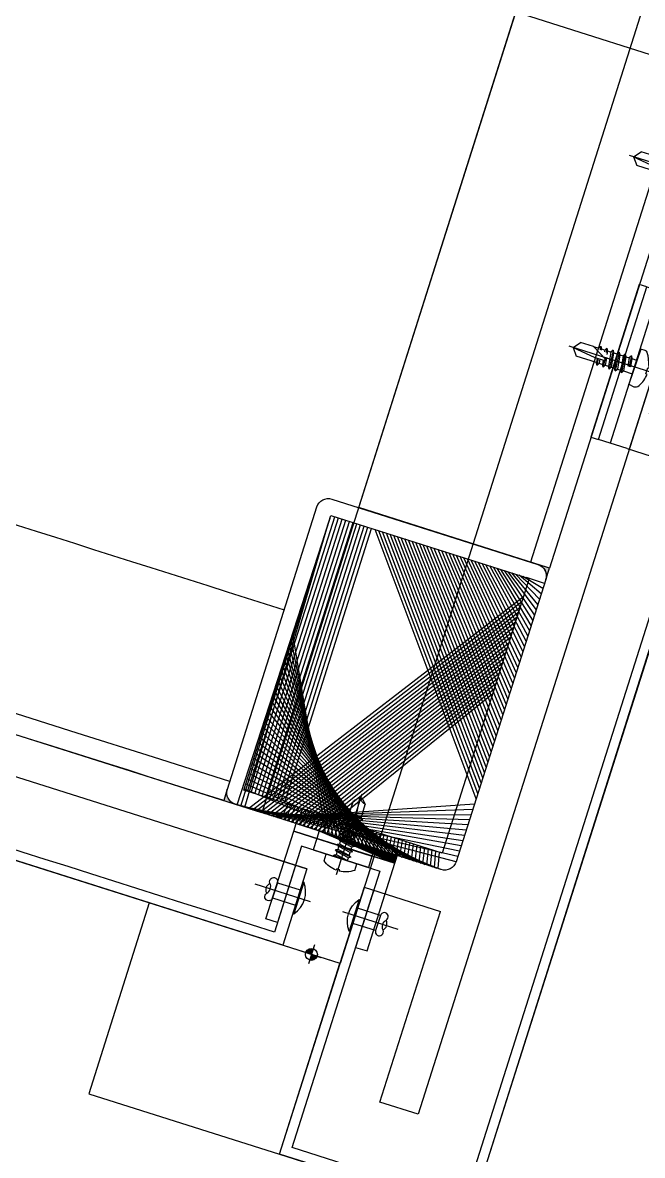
# Model space of a CAD drawing. Header units: inches. Extents: x 0 to 1813292486, y 0 to 3473589894.
# Drawn here: x 600435855.3 to 600436010.1, y 3473225544.1 to 3473225827.2 of the extents above; entities that cross this region are included whole.
import ezdxf

# ---------------------------------------------------------------- set-up
doc = ezdxf.new("R2010")
doc.units = ezdxf.units.IN
doc.header["$LTSCALE"] = 1000
doc.header["$MEASUREMENT"] = 0
for name, pattern in [('AX-MALL-WALL-P02-QT$0$CENTER', [2, 1.25, -0.25, 0.25, -0.25]), ('AX-MALL-WALL-P02-QT$0$DASHED', [0.75, 0.5, -0.25]), ('AX-MALL-WALL-P02-QT$0$HIDDEN', [0.375, 0.25, -0.125]), ('AX-MALL-WALL-P02-QT$0$HIDDENX2', [0.75, 0.5, -0.25])]:
    doc.linetypes.add(name, pattern=pattern)
for name, color, linetype in [('A-Anno-Note', 241, 'Continuous'), ('AX-MALL-P02-200$0$A-Anno-Note', 241, 'Continuous'), ('AX-MALL-WALL-P02$0$A-Anno-Note', 241, 'Continuous'), ('AX-MALL-WALL-P02-QT$0$8 填充 虚线 打断线 0.1', 8, 'Continuous'), ('AX-MALL-WALL-P02-QT$0$A-Anno-Note', 241, 'Continuous'), ('AX-MALL-WALL-P02-QT$0$A-Detl-Fine', 152, 'Continuous'), ('AX-MALL-WALL-P02-QT$0$A-Detl-Patt', 8, 'Continuous'), ('AX-MALL-WALL-P02-QT$0$A-Detl-Thin', 131, 'Continuous'), ('AX-MALL-WALL-P02-QT$0$AP', 3, 'Continuous'), ('AX-MALL-WALL-P02-QT$0$C18', 4, 'AX-MALL-WALL-P02-QT$0$CENTER'), ('AX-MALL-WALL-P02-QT$0$DASH', 8, 'AX-MALL-WALL-P02-QT$0$DASHED'), ('AX-MALL-WALL-P02-QT$0$DIM', 6, 'Continuous'), ('AX-MALL-WALL-P02-QT$0$GASKET', 2, 'Continuous'), ('AX-MALL-WALL-P02-QT$0$L18', 6, 'Continuous'), ('AX-MALL-WALL-P02-QT$0$PJ', 96, 'Continuous'), ('AX-MALL-WALL-P02-QT$0$SF', 1, 'Continuous'), ('AX-MALL-WALL-P02-QT$0$STSF', 2, 'Continuous'), ('AX-MALL-WALL-P02-QT$0$tc', 4, 'Continuous'), ('AX-MALL-WALL-P02-QT$0$TEXT', 2, 'Continuous'), ('AX-MALL-WALL-P02-QT$0$WZ', 2, 'Continuous'), ('AX-MALL-WALL-P02-QT$0$XX', 6, 'AX-MALL-WALL-P02-QT$0$HIDDEN'), ('AX-MALL-WALL-P02-QT$0$zx', 1, 'AX-MALL-WALL-P02-QT$0$CENTER'), ('AX-MALL-WALL-P02-QT$0$尺寸标注', 8, 'Continuous')]:
    doc.layers.add(name, color=color, linetype=linetype)

# ---------------------------------------------------------------- blocks, each defined once
blk = doc.blocks.new('AX-MALL-WALL-P02-QT$0$tj')
at = {"layer": 'AX-MALL-WALL-P02-QT$0$A-Detl-Patt'}
h = blk.add_hatch(dxfattribs=at)
h.set_pattern_fill('STEEL', color=256, scale=100.0000000000001, angle=50.43183869082386)
h.set_pattern_definition([(75.00000000004839, (-14278.19445574284, 156289.8254051208), (-153.3407249234246, 41.08752340989569), []), (75.00000000004839, (-14317.88195610046, 156358.5661673546), (-153.3407249234246, 41.08752340989569), [])])
edge = h.paths.add_edge_path()
edge.add_line((88101.273016572, 47666.64152574539), (87883.93542659283, 47459.84604215622))
edge.add_line((87883.93542659283, 47459.84604215622), (91571.54751467705, 43584.64122533798))
edge.add_arc((262949.389629302, 558937.705083496), 543101.4133620498, 251.6057364187558, 260.0288666978238)
edge.add_arc((172180.8466627672, -2862.146247219684), 27099.9982179492, 64.7128659603706, 96.9316049602786, ccw=False)
edge.add_arc((262948.9730309481, 558936.3205539446), 543099.9677998082, 261.6155114784545, 271.7251478115656)
edge.add_line((279298.9759148359, 16082.51663446426), (279298.9759315252, 16382.65274763107))
edge.add_arc((262948.9742454757, 558936.3204835369), 542799.9676941936, 261.62020364125146, 271.7261014454634, ccw=False)
edge.add_arc((172180.8456921196, -2862.14609140989), 27400.00151046549, 64.80631838577902, 96.83815911678944)
edge.add_arc((262949.394896181, 558937.7037490648), 542801.4137571028, 251.6136389015772, 260.02417327084333, ccw=False)
edge.add_line((91737.26096642017, 43845.69257831573), (88101.273016572, 47666.64152574539))
blk.add_lwpolyline([(88103.03003954887, 47737.33037519455), (87813.24658572674, 47461.60306501389), (91543.92713344097, 43541.13421487808, 0.03677856867194786), (168908.9495433569, 23989.2463850975, -0.1416543586965341), (183742.0972260237, 21592.70785188675, 0.04416604653312874), (279348.9759123325, 16034.00206041336), (279348.9759345055, 16434.18465709686, -0.04414427716130016), (183859.0483468771, 21979.79425859451, 0.1405450684183163), (168919.8474783897, 24393.46752309799, -0.03670519880877311), (91764.87840116024, 43889.20268630981), (88103.03007543087, 47737.33033752441)], format="xyb", dxfattribs=at)
blk.add_lwpolyline([(88101.273016572, 47666.64152574539), (87883.93542659283, 47459.84604215622), (91571.54751467705, 43584.64122533798, 0.0367693963449814), (168910.2986617088, 24039.77597379684, -0.1415142461245126), (183756.7420067787, 21641.08926153183, 0.04414024362697595), (279298.9759148359, 16082.51663446426), (279298.9759315252, 16382.65274763107, -0.04412389944666065), (183844.4648458958, 21931.40288829803, 0.1406825130026793), (168918.4574091434, 24342.94360637665, -0.03671436212623864), (91737.26096642017, 43845.69257831573)], format="xyb", close=True, dxfattribs=at)
blk = doc.blocks.new('AX-MALL-WALL-P02-QT$0$jjzx2')
at = {"layer": 'AX-MALL-WALL-P02-QT$0$A-Detl-Fine'}
for points in [[(114151.3195661306, -112141.065861702), (114075.8214976788, -112379.3934378624), (113694.4643644094, -112258.430662632), (113770.1389122009, -112020.1590628624)], [(114122.7202552557, -112132.0060925484), (114056.2853109837, -112341.7237653732), (113732.1412671804, -112238.9084253311), (113798.7315062284, -112029.2400097847)]]:
    blk.add_lwpolyline(points, dxfattribs=at)
blk.add_lwpolyline([(114013.0443105698, -112411.9360966682), (114060.7042346001, -112427.0533604622), (114075.8214979172, -112379.3934364319), (114028.1615741253, -112364.2761731148)], close=True, dxfattribs=at)
blk = doc.blocks.new('AX-MALL-WALL-P02-QT$0$A$C6CC60B3C')
at = {"color": 3, "ltscale": 10}
blk.add_lwpolyline([(482.763279998675, 129.6881637573242), (560.6843095663935, -160.0157053805888), (512.4003345370293, -173.0025427918881), (499.4243935756385, -124.6996698845178), (113.0404316671193, -228.4967170655727), (126.0123709011823, -276.7846929915249), (77.7243943978101, -289.7566354162991), (0, 0)], dxfattribs=at)
blk = doc.blocks.new('AX-MALL-WALL-P02-QT$0$A$C0A3C523D')
at = {"ltscale": 10}
h = blk.add_hatch(color=1, dxfattribs=at)
h.dxf.hatch_style = 1
edge = h.paths.add_edge_path()
edge.add_line((0.0004308894276618958, -2.999999966472387), (0, 0))
edge.add_line((0, 0), (2.999999966472387, 0.0004308857023715973))
edge.add_arc((3.000430852174224, -2.999569077044725), 2.999999993690845, 90.00822931076819, 180.0082293819262)
at = {"color": 1, "ltscale": 10}
blk.add_lwpolyline([(0.0004308894276618958, -2.999999966472387), (0, 0), (2.999999966472387, 0.0004308857023715973, 0.4142135627368514), (0.0004308894276618958, -2.999999966472387, -1.000143640125766)], format="xyb", dxfattribs=at)
blk = doc.blocks.new('AX-MALL-WALL-P02-QT$0$A$C65FC2876')
at = {"color": 6, "ltscale": 10, "xscale": -1, "rotation": 180.0164587668468}
blk.add_blockref('AX-MALL-WALL-P02-QT$0$A$C0A3C523D', (0, 0), dxfattribs=at)
blk = doc.blocks.new('AX-MALL-WALL-P02-QT$0$$DDT_AUDIT_GENERATED_(26ECE9)')
at = {"color": 3, "linetype": 'Continuous'}
for p, q in [((-1.723475382979757, 3.999999999999388), (5.68e-14, 3.999999999999388)), ((5.68e-14, 3.999999999999388), (2.84e-14, 1.749999999999388)), ((-3.087680633323401, 0.3999999999994088), (-2.69999999999996, 0.3999999999994088)), ((-2.69999999999996, 0.3999999999994088), (-2.69999999999996, -0.4000000000006169)), ((2.84e-14, 1.749999999999388), (-2.84e-14, -2.310000000000612)), ((0.2000000000000171, 1.549999999999386), (0.7801426880318729, 1.549999999999386)), ((1.103458838778039, 2.109999999999303), (0.7801426880318729, 1.549999999999372)), ((1.103458838778039, 2.109999999999303), (1.426774989524175, 1.549999999999372)), ((1.426774989524175, 1.549999999999386), (2.180142688031907, 1.549999999999386)), ((2.503458838778044, 2.109999999999303), (2.180142688031879, 1.549999999999372)), ((2.503458838778044, 2.109999999999303), (2.826774989524182, 1.549999999999372)), ((2.826774989524154, 1.549999999999386), (3.580142688031913, 1.549999999999386)), ((3.90345883877805, 2.109999999999303), (3.580142688031883, 1.549999999999372)), ((3.90345883877805, 2.109999999999303), (4.226774989524187, 1.549999999999372)), ((4.226774989524187, 1.549999999999386), (4.980142688031918, 1.549999999999386)), ((5.303458838778055, 2.109999999999303), (4.980142688031888, 1.549999999999372)), ((5.303458838778055, 2.109999999999303), (5.626774989524193, 1.549999999999372)), ((5.626774989524193, 1.549999999999386), (6.380142688031924, 1.549999999999386)), ((6.703458838778062, 2.109999999999303), (6.380142688031894, 1.549999999999372)), ((6.703458838778062, 2.109999999999303), (7.026774989524199, 1.549999999999372)), ((7.026774989524199, 1.549999999999386), (7.780142688031929, 1.549999999999386)), ((8.103458838778067, 2.109999999999303), (7.780142688031901, 1.549999999999372)), ((8.103458838778067, 2.109999999999303), (8.426774989524203, 1.549999999999372)), ((8.426774989524203, 1.549999999999386), (9.180142688031964, 1.549999999999372)), ((9.503458838778073, 2.109999999999303), (9.180142688031909, 1.549999999999372)), ((9.503458838778073, 2.109999999999303), (9.82677498952421, 1.549999999999372)), ((9.826774989524182, 1.5499999999994), (10.58014268803188, 1.5499999999994)), ((10.90345883877808, 2.109999999999303), (10.58014268803191, 1.549999999999372)), ((10.90345883877808, 2.109999999999303), (11.22677498952422, 1.549999999999372)), ((11.22677498952419, 1.5499999999994), (14.74999999999986, 1.5499999999994)), ((11.47243629496685, 0.2659454631285314), (15.99999999999989, -0.3000000000006366)), ((15.99999999999989, 0.2999999999993861), (14.74999999999986, 1.5499999999994)), ((15.99999999999989, -6.111e-13), (15.99999999999989, 0.2999999999993861)), ((-3.087680633323401, -0.4000000000006169), (-2.69999999999996, -0.4000000000006169)), ((-2.84e-14, -2.310000000000612), (-2.84e-14, -4.000000000000612)), ((0.1999999999999602, -2.11000000000061), (0.2965411612219668, -2.11000000000061)), ((0.6198573119682181, -1.550000000000608), (0.2965411612219953, -2.110000000000595)), ((0.6198573119682181, -1.550000000000608), (1.373225010475777, -1.550000000000608)), ((1.373225010475777, -1.550000000000608), (1.696541161222, -2.110000000000595)), ((2.019857311968224, -1.550000000000608), (1.696541161222, -2.110000000000595)), ((2.019857311968252, -1.550000000000608), (2.773225010475811, -1.550000000000621)), ((2.773225010475783, -1.550000000000608), (3.096541161222007, -2.110000000000595)), ((3.419857311968228, -1.550000000000608), (3.096541161222007, -2.110000000000595)), ((3.419857311968257, -1.550000000000621), (4.173225010475817, -1.550000000000608)), ((4.17322501047579, -1.550000000000608), (4.496541161222011, -2.110000000000595)), ((4.819857311968235, -1.550000000000608), (4.496541161222011, -2.110000000000595)), ((4.819857311968235, -1.550000000000608), (5.573225010475738, -1.550000000000608)), ((5.573225010475795, -1.550000000000608), (5.896541161222018, -2.110000000000595)), ((6.219857311968241, -1.550000000000608), (5.896541161222018, -2.110000000000595)), ((6.219857311968268, -1.550000000000621), (6.9732250104758, -1.550000000000637)), ((6.9732250104758, -1.550000000000608), (7.296541161222023, -2.110000000000595)), ((7.619857311968246, -1.550000000000608), (7.296541161222023, -2.110000000000595)), ((7.619857311968218, -1.550000000000621), (8.373225010475807, -1.550000000000637)), ((8.373225010475807, -1.550000000000608), (8.69654116122203, -2.110000000000595)), ((9.019857311968252, -1.550000000000608), (8.69654116122203, -2.110000000000595)), ((9.019857311968224, -1.550000000000637), (9.773225010475812, -1.550000000000637)), ((9.773225010475812, -1.550000000000608), (10.09654116122204, -2.110000000000595)), ((10.41985731196826, -1.550000000000608), (10.09654116122204, -2.110000000000595)), ((10.4198573119682, -1.550000000000637), (11.17322501047582, -1.550000000000621)), ((11.17322501047582, -1.550000000000608), (11.49654116122204, -2.110000000000595)), ((11.81985731196826, -1.550000000000608), (11.49654116122204, -2.110000000000595)), ((11.81985731196818, -1.550000000000594), (14.74999999999983, -1.550000000000707)), ((15.99999999999989, -0.3000000000006082), (14.74999999999983, -1.550000000000707)), ((15.99999999999989, -6.111e-13), (15.99999999999989, -0.3000000000006082)), ((-1.723475382979757, -4.000000000000612), (-2.84e-14, -4.000000000000612))]:
    blk.add_line(p, q, dxfattribs=at)
at = {"color": 6, "linetype": 'Continuous'}
for p, q in [((-2.84e-14, 1.689951005759894), (0.6198573119682181, -1.550000000000608)), ((0.7801426880318729, 1.549999999999372), (1.373225010475777, -1.550000000000608)), ((1.103458838778095, 2.109999999999387), (1.696541161222, -2.110000000000625)), ((1.426774989524175, 1.549999999999372), (2.019857311968224, -1.550000000000608)), ((2.180142688031879, 1.549999999999372), (2.773225010475783, -1.550000000000608)), ((2.5034588387781, 2.109999999999387), (3.096541161222007, -2.110000000000625)), ((2.826774989524182, 1.549999999999372), (3.419857311968228, -1.550000000000608)), ((3.580142688031883, 1.549999999999372), (4.17322501047579, -1.550000000000608)), ((3.903458838778107, 2.109999999999387), (4.496541161222011, -2.110000000000625)), ((4.226774989524187, 1.549999999999372), (4.819857311968235, -1.550000000000608)), ((4.980142688031888, 1.549999999999372), (5.573225010475795, -1.550000000000608)), ((5.303458838778113, 2.109999999999387), (5.896541161222018, -2.110000000000625)), ((5.626774989524193, 1.549999999999372), (6.219857311968241, -1.550000000000608)), ((6.380142688031894, 1.549999999999372), (6.9732250104758, -1.550000000000608)), ((6.703458838778117, 2.109999999999387), (7.296541161222023, -2.110000000000625)), ((7.026774989524199, 1.549999999999372), (7.619857311968246, -1.550000000000608)), ((7.780142688031901, 1.549999999999372), (8.373225010475807, -1.550000000000608)), ((8.103458838778124, 2.109999999999387), (8.69654116122203, -2.110000000000625)), ((8.426774989524203, 1.549999999999372), (9.019857311968252, -1.550000000000608)), ((9.180142688031909, 1.549999999999372), (9.773225010475812, -1.550000000000608)), ((9.503458838778128, 2.109999999999387), (10.09654116122204, -2.110000000000625)), ((9.82677498952421, 1.549999999999372), (10.41985731196826, -1.550000000000608)), ((10.58014268803191, 1.549999999999372), (10.87668384925388, -7.958e-13)), ((10.90345883877814, 2.109999999999387), (11.15434287713862, 0.3248673096193073)), ((11.22677498952422, 1.549999999999372), (11.47243629496688, 0.2659454631285172)), ((5.68e-14, -3.695e-13), (0.2965411612219953, -2.110000000000625)), ((10.91761102842915, -0.2139235155770223), (11.17322501047582, -1.550000000000608)), ((11.25844958105517, -0.4158903793261147), (11.49654116122204, -2.110000000000625)), ((11.56945835435545, -0.2411820851436346), (11.81985731196826, -1.550000000000608))]:
    blk.add_line(p, q, dxfattribs=at)
at = {"color": 1, "linetype": 'AX-MALL-WALL-P02-QT$0$CENTER', "ltscale": 2.357947691000001}
blk.add_line((-4.054319021158164, -6.111e-13), (17.04217069582407, -6.111e-13), dxfattribs=at)
at = {"color": 3, "linetype": 'Continuous'}
for centre, radius, start, end in [((3.400000000000034, -6.111e-13), 6.5, 142.0201275551484, 176.471876658712), ((0.2000000000000171, 1.749999999999388), 0.2, 180, 270), ((11.25141174500828, -0.0391850166726613), 0.3767710994597315, 54.08190201420023, 327.5796422510294), ((18.22708333333321, 2.552083333332732), 3.618601872807925, 196.0767976164449, 232.0150770967585), ((3.400000000000034, -6.111e-13), 6.5, 183.528123341288, 217.9798724448516), ((0.1999999999999602, -2.310000000000612), 0.2, 90, 179.9999999999992)]:
    blk.add_arc(centre, radius, start, end, dxfattribs=at)
blk = doc.blocks.new('AX-MALL-WALL-P02-QT$0$16')
at = {"layer": 'AX-MALL-WALL-P02-QT$0$8 填充 虚线 打断线 0.1'}
h = blk.add_hatch(dxfattribs=at)
h.set_pattern_fill('HONEY', color=256, scale=0.5, angle=90, style=0)
h.set_pattern_definition([(90, (4094.004376560026, -3456.720666487616), (-1.374815, 2.38125), [1.5875, -3.175]), (210, (4094.004376560026, -3456.720666487616), (-1.374815492761696, -2.381249715503903), [1.587499999999999, -3.174999999999998]), (150, (4094.004376560026, -3456.720666487616), (-2.749630492761694, 2.84496097515292e-07), [-3.175, 1.5875])])
edge = h.paths.add_edge_path()
edge.add_ellipse((78.22942143100803, 797.2210630481404), major_axis=(2.503303017743552e-15, 10.22084774397081), ratio=0.7827142453974021, start_angle=0, end_angle=360, ccw=False)
h = blk.add_hatch(dxfattribs=at)
h.set_pattern_fill('DOTS', color=256, scale=0.5, angle=90, style=0)
h.set_pattern_definition([(90, (78.22945501668286, 783.1231990609285), (-0.79375, 0.396875), [0, -0.79375])])
edge = h.paths.add_edge_path()
edge.add_line((70.30533076617425, 795.8163707183248), (70.22941973600095, 795.8163707187905))
edge.add_line((70.22941973600095, 795.8163707187905), (70.22943590981444, 781.8232061501167))
edge.add_arc((78.22942193485355, 761.549287954489), 21.79521817725988, 68.46606092789608, 111.5339424551949, ccw=False)
edge.add_line((86.22940676267748, 781.8232066218316), (86.22939058839833, 795.8163707187905))
edge.add_line((86.22939058839833, 795.8163707187905), (86.15351171586221, 795.8163707183248))
edge.add_ellipse((78.22942124101823, 797.2210630477912), major_axis=(1.251651508871776e-15, 10.22084774397081), ratio=0.7827142453974021, start_angle=97.89939189545902, end_angle=262.100608104541, ccw=False)
blk = doc.blocks.new('AX-MALL-WALL-P02-QT$0$A$C72D834EB')
at = {"xscale": 0.9375017079322974, "yscale": 0.9375017079322974, "zscale": 0.9375017079322974}
blk.add_blockref('AX-MALL-WALL-P02-QT$0$16', (-80.84021611325443, -732.9605915099382, 0.03758078759354616), dxfattribs=at)
blk = doc.blocks.new('*U280')
at = {"color": 8, "linetype": 'AX-MALL-WALL-P02-QT$0$HIDDEN'}
for p, q in [((5.999999057035893, 2), (0, 2.000000000000056)), ((5.999999057035893, -2.000000000000056), (0, -2))]:
    blk.add_line(p, q, dxfattribs=at)
at = {"color": 0, "linetype": 'ByBlock'}
for points in [[(-0.25, -4.144999999999982, -0.3498190591073608), (-0.25, 4.144999999999982), (0, 4.144999999999982), (0, -4.144999999999982)], [(5.999999057035836, -2.000000000000056, 1.452432280569389), (7.745355049535761, -1.333333333333371, -0.381966011250121), (7.745355049535761, 1.333333333333371, 1.452432280569432), (5.999999057035836, 2)]]:
    blk.add_lwpolyline(points, format="xyb", close=True, dxfattribs=at)
blk.add_lwpolyline([(-0.25, 4.144999999999982), (-0.25, -4.144999999999982)], dxfattribs=at)
blk.add_arc((6.254643064535911, 2.36231202416569e-19), 2, 318.1896851042216, 41.81031489577843, dxfattribs=at)
at = {"layer": 'AX-MALL-WALL-P02-QT$0$TEXT', "color": 8, "linetype": 'AX-MALL-WALL-P02-QT$0$CENTER'}
blk.add_line((11.25464306453591, 2.36231202416569e-19), (-3.20000094296415, 2.36231202416569e-19), dxfattribs=at)
blk = doc.blocks.new('AX-MALL-WALL-P02-QT$0$尺寸分格点')
at = {"ltscale": 10}
h = blk.add_hatch(color=1, dxfattribs=at)
h.dxf.hatch_style = 1
edge = h.paths.add_edge_path()
edge.add_line((0, -1.5), (-5.470445860503725e-37, 1.862645149230957e-09))
edge.add_line((0, 1.862645149230957e-09), (-1.5, 0))
edge.add_arc((0, 0), 1.5, 180, 270)
edge = h.paths.add_edge_path()
edge.add_line((0, 1.5), (5.470445846917725e-37, 1.862645149230957e-09))
edge.add_line((0, 1.862645149230957e-09), (1.5, 0))
edge.add_arc((0, 0), 1.5, 0, 90)
for p, q in [((-2.5, 0), (2.5, 0)), ((0, -2.5), (0, 2.5))]:
    blk.add_line(p, q)
blk.add_circle((0, 0), 1.5)
blk = doc.blocks.new('AX-MALL-WALL-P02-QT$0$定位点')
blk.add_blockref('AX-MALL-WALL-P02-QT$0$尺寸分格点', (0, 0))
blk = doc.blocks.new('AX-MALL-WALL-P02-QT$0$A$C655A43A8')
at = {"ltscale": 10}
h = blk.add_hatch(dxfattribs=at)
h.set_pattern_fill('ANSI37')
h.set_pattern_definition([(45, (-29352759.23010954, -17638243.37199985), (-1.122532015133644, 1.122532015133644), []), (135, (-29352759.23010954, -17638243.37199985), (-1.122532015133644, -1.122532015133644), [])])
h.paths.add_polyline_path([(-12.57177452556789, -28.20245902985334), (-12.54129898734391, -30.20222682692111), (7.956851871684194, -29.88984446413815), (7.926376333460212, -27.89007666707039)])
h = blk.add_hatch(dxfattribs=at)
h.set_pattern_fill('ANSI37')
h.set_pattern_definition([(45, (-29352759.73010954, -17638243.37199985), (-1.122532015133644, 1.122532015133644), []), (135, (-29352759.73010954, -17638243.37199985), (-1.122532015133644, -1.122532015133644), [])])
h.paths.add_polyline_path([(13.92508961074054, -27.79103927500546), (13.95556514896452, -29.79080707207322), (-6.542585710063577, -30.10318943485618), (-6.573061248287559, -28.10342163778841)])
at = {"layer": 'AX-MALL-WALL-P02-QT$0$A-Detl-Thin', "color": 3}
blk.add_line((7.803884064778686, -19.883394703269), (7.499128675088286, 0.1142832618206739), dxfattribs=at)
for points in [[(-7.194373290985823, -20.11196122691035), (-7.499128675088286, -0.1142832618206739)], [(10.80353575944901, -19.83768139593303), (10.53687103278935, -2.339466396719217)]]:
    blk.add_lwpolyline(points, dxfattribs=at)
at = {"layer": 'AX-MALL-WALL-P02-QT$0$A-Detl-Thin'}
for points in [[(-12.57177452556789, -28.20245902985334), (-12.54129898734391, -30.20222682692111), (7.956851871684194, -29.88984446413815), (7.926376333460212, -27.89007666707039)], [(13.92508961074054, -27.79103927500546), (13.95556514896452, -29.79080707207322), (-6.542585710063577, -30.10318943485618), (-6.573061248287559, -28.10342163778841)]]:
    blk.add_lwpolyline(points, close=True, dxfattribs=at)
at = {"layer": 'AX-MALL-WALL-P02-QT$0$SF'}
for points in [[(-12.57177452556789, -28.20245902985334), (7.926376333460212, -27.89007666707039), (7.880663024261594, -24.89042497240007), (-9.617836140096188, -25.15709402784705), (-9.922591520473361, -5.159416502341628), (-12.92224321514368, -5.205129809677601)], [(13.92508961074054, -27.79103927500546), (-6.573061248287559, -28.10342163778841), (-6.618774557486176, -25.1037699431181), (10.8797246068716, -24.83710088767111), (10.57496922649443, -4.839423362165689), (13.57462092116475, -4.793710054829717)]]:
    blk.add_lwpolyline(points, close=True, dxfattribs=at)
at = {"color": 6, "ltscale": 10, "extrusion": (0, 0, -1), "xscale": -1, "zscale": -1, "rotation": 179.1269063369871}
blk.add_blockref('AX-MALL-WALL-P02-QT$0$A$C72D834EB', (7.499128671362996, -0.1142837014049292), dxfattribs=at)
at = {"layer": 'AX-MALL-WALL-P02-QT$0$DIM', "xscale": -1, "rotation": 90.87309366301291}
blk.add_blockref('AX-MALL-WALL-P02-QT$0$$DDT_AUDIT_GENERATED_(26ECE9)', (0.4208650086075068, -24.99648908339441), dxfattribs=at)
at = {"layer": 'AX-MALL-WALL-P02-QT$0$GASKET', "extrusion": (0, 0, -1), "xscale": -1, "zscale": -1, "rotation": 269.1269063369871}
blk.add_blockref('AX-MALL-WALL-P02-QT$0$定位点', (0, 0), dxfattribs=at)
at = {"layer": 'AX-MALL-WALL-P02-QT$0$SF', "extrusion": (0, 0, -1), "xscale": -1, "zscale": -1, "rotation": 179.1269063369871}
blk.add_blockref('*U280', (7.308657497167587, -12.61283244565129), dxfattribs=at)
at = {"layer": 'AX-MALL-WALL-P02-QT$0$SF', "extrusion": (0, 0, -1), "zscale": -1, "rotation": 179.1269063369871}
blk.add_blockref('*U280', (-7.689601743593812, -12.38426589407027), dxfattribs=at)
blk = doc.blocks.new('*U198')
at = {"layer": 'AX-MALL-WALL-P02-QT$0$C18', "color": 1, "ltscale": 2}
blk.add_line((0, 5.142561988594025), (0, -17.03404386090006), dxfattribs=at)
at = {"layer": 'AX-MALL-WALL-P02-QT$0$L18', "color": 4}
for p, q in [((-1.790000000000873, -1.147816335795142), (-1.790000000000873, 0)), ((1.790000000000873, -2.247816335793686), (1.790000000000873, 0)), ((-2.399999999999636, -1.5), (-1.790000000000873, -1.147816335795142)), ((-2.399999999999636, -1.5), (0.2342809638412291, -1.225595732932561)), ((-2.399999999999636, -1.5), (-1.790000000000873, -1.852183664204858)), ((-2.399999999999636, -3.100000000000364), (2.399999999999636, -2.600000000000364)), ((-2.399999999999636, -3.100000000000364), (-1.790000000000873, -2.747816335793686)), ((-1.790000000000873, -1.147816335795142), (0.2342809638412291, -0.8650955307894037)), ((-1.790000000000873, -1.852183664204858), (0.2342809638412291, -1.56946285919912)), ((-1.790000000000873, -2.747816335793686), (-1.790000000000873, -1.852183664204858)), ((-1.790000000000873, -2.747816335793686), (1.790000000000873, -2.247816335793686)), ((0.2342809638412291, -0.8650955307894037), (0.2342809638412291, -1.56946285919912)), ((2.399999999999636, -2.600000000000364), (1.790000000000873, -2.247816335793686)), ((2.399999999999636, -2.600000000000364), (1.790000000000873, -2.952183664205222)), ((-2.399999999999636, -3.100000000000364), (-1.790000000000873, -3.452183664205222)), ((-2.399999999999636, -4.700000000000728), (2.399999999999636, -4.200000000000728)), ((-2.399999999999636, -4.700000000000728), (-1.790000000000873, -4.34781633579405)), ((-2.399999999999636, -4.700000000000728), (-1.790000000000873, -5.052183664205586)), ((-1.790000000000873, -3.452183664205222), (1.790000000000873, -2.952183664205222)), ((-1.790000000000873, -4.34781633579405), (-1.790000000000873, -3.452183664205222)), ((-1.790000000000873, -4.34781633579405), (1.790000000000873, -3.84781633579405)), ((-1.790000000000873, -5.052183664205586), (1.790000000000873, -4.552183664205586)), ((-1.790000000000873, -5.947816335794414), (-1.790000000000873, -5.052183664205586)), ((-1.790000000000873, -5.947816335794414), (1.790000000000873, -5.447816335794414)), ((1.790000000000873, -3.84781633579405), (1.790000000000873, -2.952183664205222)), ((2.399999999999636, -4.200000000000728), (1.790000000000873, -3.84781633579405)), ((2.399999999999636, -4.200000000000728), (1.790000000000873, -4.552183664205586)), ((1.790000000000873, -5.447816335794414), (1.790000000000873, -4.552183664205586)), ((2.399999999999636, -5.799999999999272), (1.790000000000873, -5.447816335794414)), ((-2.399999999999636, -6.299999999999272), (2.399999999999636, -5.799999999999272)), ((-2.399999999999636, -6.299999999999272), (-1.790000000000873, -5.947816335794414)), ((-2.399999999999636, -6.299999999999272), (-1.790000000000873, -6.65218366420595)), ((-2.399999999999636, -7.899999999999636), (-1.790000000000873, -7.547816335794778)), ((-2.399999999999636, -7.899999999999636), (-1.273355612604064, -7.78264120964559)), ((-2.399999999999636, -7.899999999999636), (-1.790000000000873, -8.252183664206314)), ((-1.790000000000873, -6.65218366420595), (1.790000000000873, -6.15218366420595)), ((-1.790000000000873, -7.547816335794778), (-1.790000000000873, -6.65218366420595)), ((-1.790000000000873, -7.547816335794778), (-0.9175382126813929, -7.425964130861757)), ((-1.790000000000873, -8.252183664206314), (-1.334698446698894, -8.188594061788535)), ((-1.790000000000873, -9.147816335795142), (-1.790000000000873, -8.252183664206314)), ((0.4333070988686814, -7.237298584555901), (1.790000000000873, -7.047816335794778)), ((0.7141825614198751, -7.575605983185596), (2.399999999999636, -7.399999999999636)), ((0.7141825614198751, -7.90243749641013), (1.790000000000873, -7.752183664206314)), ((2.399999999999636, -5.799999999999272), (1.790000000000873, -6.15218366420595)), ((1.790000000000873, -7.047816335794778), (1.790000000000873, -6.15218366420595)), ((2.399999999999636, -7.399999999999636), (1.790000000000873, -7.047816335794778)), ((2.399999999999636, -7.399999999999636), (1.790000000000873, -7.752183664206314)), ((1.790000000000873, -8.647816335795142), (1.790000000000873, -7.752183664206314)), ((-2.399999999999636, -9.5), (-1.790000000000873, -9.147816335795142)), ((-2.399999999999636, -9.5), (-1.518995326587174, -9.408228679852982)), ((-2.399999999999636, -9.5), (-1.790000000000873, -9.852183664204858)), ((-1.790000000000873, -9.147816335795142), (-1.472953762578982, -9.103536135036848)), ((-1.790000000000873, -9.852183664204858), (-1.581684194792615, -9.823089278002954)), ((-1.790000000000873, -11.20167565273914), (-1.790000000000873, -9.852183664204858)), ((-1.790000000000873, -11.20167565273914), (-1.790000000000873, -14.60000000000036)), ((0.7141825614198751, -8.798070167998958), (1.790000000000873, -8.647816335795142)), ((0.7141825614198751, -9.17560598318596), (2.399999999999636, -9)), ((0.7141825614198751, -9.502437496410494), (1.790000000000873, -9.352183664204858)), ((2.399999999999636, -9), (1.790000000000873, -8.647816335795142)), ((2.399999999999636, -9), (1.790000000000873, -9.352183664204858)), ((1.790000000000873, -9.352183664204858), (1.790000000000873, -14.60000000000036)), ((0, -16), (-1.790000000000873, -14.60000000000036)), ((0, -16), (1.790000000000873, -14.60000000000036))]:
    blk.add_line(p, q, dxfattribs=at)
blk.add_lwpolyline([(4.549999999999272, 0, 0.414213562373095), (4.75, 0.2000000000007276), (4.75, 1.39147638815848, 0.2654033233867933), (4.06568705400241, 2.589861303315047, 0.108659312189883), (0.7999999999992724, 3.659899496853541), (0.7999999999992724, 3.315608971053734), (-0.7999999999992724, 3.315608971053734), (-0.7999999999992724, 3.659899496853541, 0.1086593121898847), (-4.06568705400241, 2.589861303315047, 0.2654033233867933), (-4.75, 1.39147638815848), (-4.75, 0.2000000000007276, 0.414213562373095), (-4.549999999999272, 0)], format="xyb", close=True, dxfattribs=at)
blk.add_lwpolyline([(0, -16), (0.7141825614198751, -10.25704931750261), (0.7141825614198751, -7.536688384094305, 0.4176573264866609), (0.4106596181591158, -7.236709070022698, 0.08336651052848376), (-1.234698998669046, -7.526820576113096), (-1.790000000000873, -11.20167565273914)], format="xyb", dxfattribs=at)
blk = doc.blocks.new('AX-MALL-WALL-P02-QT$0$盘头自钻自攻钉ST4-8')
at = {"layer": 'AX-MALL-WALL-P02-QT$0$尺寸标注'}
blk.add_blockref('*U198', (0, 0), dxfattribs=at)
blk = doc.blocks.new('AX-MALL-WALL-P02-QT$0$A$C61293B14')
at = {"layer": 'AX-MALL-WALL-P02-QT$0$tc'}
for radius in [4, 2]:
    blk.add_circle((0, 0), radius, dxfattribs=at)
at = {"layer": 'AX-MALL-WALL-P02-QT$0$zx'}
for p, q in [((0, 5.036975615854317), (0, -5.036975615847041)), ((-5.199824257346336, 0), (5.199824257317232, 0))]:
    blk.add_line(p, q, dxfattribs=at)
blk = doc.blocks.new('AX-MALL-WALL-P02-QT$0$A$C41DD6A87')
at = {"layer": 'AX-MALL-WALL-P02-QT$0$tc'}
h = blk.add_hatch(dxfattribs=at)
h.set_pattern_fill('ANSI31', color=256, scale=0.5, angle=-90.00000000000001, style=0)
h.set_pattern_definition([(225.0000000000001, (28362.68611018802, -179426.704915055), (-1.122532015133644, 1.122532015133644), [])])
h.paths.add_polyline_path([(40, 20), (0, 20), (0, 22), (40, 22)])
at = {"layer": 'AX-MALL-WALL-P02-QT$0$PJ'}
for points in [[(40, 20), (0, 20), (0, 22), (40, 22)], [(40, 20), (0, 20), (0, -2.00031700823456), (40, -2.00031700823456)]]:
    blk.add_lwpolyline(points, close=True, dxfattribs=at)
at = {"layer": 'AX-MALL-WALL-P02-QT$0$XX'}
for p, q in [((0, 17), (40, 17)), ((0, 11.99968299176544), (40, 11.99968299176544))]:
    blk.add_line(p, q, dxfattribs=at)
at = {"layer": 'AX-MALL-WALL-P02-QT$0$tc', "rotation": 180}
for p in [(10.00773325189948, 4.856510433368385), (30.00773325189948, 4.856510433368385)]:
    blk.add_blockref('AX-MALL-WALL-P02-QT$0$A$C61293B14', p, dxfattribs=at)
at = {"layer": 'AX-MALL-WALL-P02-QT$0$WZ', "extrusion": (1.112429078900672e-34, 1.017801628166565e-23, -1), "zscale": -1, "rotation": 180}
blk.add_blockref('AX-MALL-WALL-P02-QT$0$盘头自钻自攻钉ST4-8', (-20, 17), dxfattribs=at)
blk = doc.blocks.new('AX-MALL-WALL-P02-QT$0$A$C715D18B8')
at = {"layer": 'AX-MALL-WALL-P02-QT$0$tc'}
h = blk.add_hatch(dxfattribs=at)
h.set_pattern_fill('ANSI31', color=256, scale=0.5, angle=-180, style=0)
h.set_pattern_definition([(225, (28362.68611018802, -179426.704915055), (-1.122532015133644, 1.122532015133644), [])])
h.paths.add_polyline_path([(40, 20), (0, 20), (0, 22), (40, 22)])
at = {"layer": 'AX-MALL-WALL-P02-QT$0$PJ'}
blk.add_line((0, 17), (40, 17), dxfattribs=at)
blk.add_lwpolyline([(40, 20), (0, 20), (0, 22), (40, 22)], close=True, dxfattribs=at)
blk.add_lwpolyline([(40, 12.49968299269676), (40, 20), (0, 20), (0, 12.49968299269676)], dxfattribs=at)
at = {"layer": 'AX-MALL-WALL-P02-QT$0$XX'}
blk.add_line((0, 11.99968299269676), (40, 11.99968299269676), dxfattribs=at)
blk.add_lwpolyline([(40, 12.49968299269676), (40, -2.000317007303238), (0, -2.000317007303238), (0, 12.49968299269676)], dxfattribs=at)
at = {"layer": 'AX-MALL-WALL-P02-QT$0$tc', "rotation": 180}
for p in [(10.00773325189948, 4.856510434299707), (30.00773325189948, 4.856510434299707)]:
    blk.add_blockref('AX-MALL-WALL-P02-QT$0$A$C61293B14', p, dxfattribs=at)
at = {"layer": 'AX-MALL-WALL-P02-QT$0$WZ', "extrusion": (1.112470375349305e-34, 1.017801628166565e-23, -1), "zscale": -1, "rotation": 180}
blk.add_blockref('AX-MALL-WALL-P02-QT$0$盘头自钻自攻钉ST4-8', (-20, 17), dxfattribs=at)
blk = doc.blocks.new('AX-MALL-WALL-P02-QT$0$A$C4D6066B9')
at = {"rotation": 180}
for name, p in [('AX-MALL-WALL-P02-QT$0$A$C715D18B8', (0, 22)), ('AX-MALL-WALL-P02-QT$0$A$C41DD6A87', (50, 22))]:
    blk.add_blockref(name, p, dxfattribs=at)
blk = doc.blocks.new('AX-MALL-WALL-P02-QT$0$500C')
h = blk.add_hatch()
h.set_pattern_fill('ANSI32', color=6, scale=0.9999999999999997, angle=71.54704075356716)
h.set_pattern_definition([(208.2765901273787, (11034622.03920519, -12435247.54369251), (-2.256131622237198, 4.194195554947505), []), (208.2765901273787, (11034621.39318359, -12435249.69380251), (-2.256131622237198, 4.194195554947505), [])])
edge = h.paths.add_edge_path()
edge.add_line((386.9252549521625, -335.4438475426286), (335.2091846633703, -319.9052480570972))
edge.add_arc((336.0724401902407, -317.0321330409497), 2.999999999999997, 163.2765901273788, 253.2765901273788, ccw=False)
edge.add_line((333.1993251722306, -316.1688774991781), (354.492961505428, -245.2987071052194))
edge.add_arc((357.366076534614, -246.161962646991), 2.999999999999997, 73.27659012737922, 163.2765901273793, ccw=False)
edge.add_line((358.2293320596218, -243.2888476289809), (409.9454023484141, -258.8274471145123))
edge.add_arc((409.0821468196809, -261.7005621418357), 2.999999999999997, -16.723409872621176, 73.27659012737882, ccw=False)
edge.add_line((411.9552618321031, -262.5638176612556), (390.6616254989058, -333.4339880552143))
edge.add_arc((387.7885104883462, -332.5707325264812), 2.999999999999997, 253.2765901273797, 343.2765901273798, ccw=False)
h.paths.add_polyline_path([(337.3178970385343, -316.3621798753738), (387.1185573153198, -331.3252756837755), (407.8366899620742, -262.3705152831972), (358.036029689014, -247.4074194934219)])
at = {"layer": 'AX-MALL-WALL-P02-QT$0$A-Detl-Thin', "color": 3}
for p, q in [((353.4067075513303, -335.8158200923353), (332.9886317923665, -329.6783340759575)), ((367.7717645596713, -340.1338242813945), (386.9251719396561, -345.8911626115441))]:
    blk.add_line(p, q, dxfattribs=at)
at = {"layer": 'AX-MALL-WALL-P02-QT$0$AP'}
for p, q in [((459.782006541267, -138.1460039764643), (382.1096925903112, -396.6550953574479)), ((476.5414051227272, -143.1815293114632), (393.8349511325359, -418.454222843051)), ((478.9356152303517, -143.9008931722492), (395.5099805463105, -421.568381652236)), ((-34.54590698704123, -219.3597938865423), (353.4067084528506, -335.8158203642815)), ((350.7408287264407, -405.4976657312363), (370.163493739441, -340.8527561035007)), ((372.535285834223, -393.7764812670648), (386.9228057581931, -345.890162633732)), ((347.6273348499089, -407.1721206512302), (362.0143218394369, -359.2875758241862)), ((382.1096925903112, -396.6550953574479), (372.535285834223, -393.7764812670648)), ((347.6273348499089, -407.1721206512302), (395.5099805463105, -421.568381652236)), ((393.8349511325359, -418.454222843051), (350.7408287264407, -405.4976657312363))]:
    blk.add_line(p, q, dxfattribs=at)
blk.add_lwpolyline([(347.6493687648326, -354.9692284148186), (-21.10058393515646, -244.1263797897846), (-35.50388870947063, -292.0927163790911)], dxfattribs=at)
blk.add_arc((-249916.0860368554, -832929.8523167521), 869377.4897438963, 73.26994203399087, 73.29528541694225, dxfattribs=at)
at = {"layer": 'AX-MALL-WALL-P02-QT$0$DASH', "color": 8, "linetype": 'AX-MALL-WALL-P02-QT$0$HIDDENX2', "ltscale": 20}
blk.add_lwpolyline([(445.4263561740518, -133.7947224080563), (408.0318025704473, -258.2524873316288)], dxfattribs=at)
blk.add_lwpolyline([(333.7753345370293, -314.2517844103277, 8.805785796117746e-05), (27.30207003466785, -222.2000698763877, 8.805785796117746e-05)], format="xyb", dxfattribs=at)
at = {"layer": 'AX-MALL-WALL-P02-QT$0$STSF'}
blk.add_lwpolyline([(412.8203275967389, -259.6912465393543), (364.9350773319602, -245.3036544267088), (402.3282934520394, -120.8503409456462), (450.2148811947554, -135.2334816195071), (412.8203275967389, -259.6912465393543)], dxfattribs=at)
for points in [[(40.24286014027894, -179.1009287647903, -8.805580724741012e-05), (346.7241675164551, -271.1550590358675)], [(332.3365753106773, -319.0403094552457, 8.805808583073339e-05), (25.86420446448028, -226.9888633433729, 8.805808583073339e-05)]]:
    blk.add_lwpolyline(points, format="xyb", dxfattribs=at)
blk.add_lwpolyline([(386.9252549521625, -335.4438475426286), (335.2091846633703, -319.9052480608225, -0.414213562373095), (333.1993251722306, -316.1688774991781), (354.4929615091532, -245.2987071126699, -0.414213562373095), (358.2293320596218, -243.2888476289809), (409.9454023409635, -258.8274471145123, -0.414213562373095), (411.9552618321031, -262.5638176612556), (390.6616255007684, -333.4339880552143, -0.414213562373095)], format="xyb", close=True, dxfattribs=at)
blk.add_lwpolyline([(387.1185573153198, -331.3252756837755), (337.3178970403969, -316.3621798735112), (358.0360296871513, -247.4074194915593), (407.8366899639368, -262.3705152869225)], close=True, dxfattribs=at)
at = {"color": 6, "ltscale": 10}
for name, p, rotation in [('AX-MALL-WALL-P02-QT$0$A$C65FC2876', (412.8371328338981, -259.7173416279256), 163.2968720435209), ('AX-MALL-WALL-P02-QT$0$A$C655A43A8', (354.8318974412978, -357.1282305568457), 162.3966110346236), ('AX-MALL-WALL-P02-QT$0$A$C65FC2876', (332.3365753106773, -319.0403094552457), 343.2968720435209)]:
    blk.add_blockref(name, p, dxfattribs=dict(at, rotation=rotation))
at = {"layer": 'AX-MALL-WALL-P02-QT$0$tc', "xscale": -1, "rotation": 253.2968720435209}
blk.add_blockref('AX-MALL-WALL-P02-QT$0$A$C4D6066B9', (434.1852250304073, -188.5003597903997), dxfattribs=at)
blk = doc.blocks.new('AX-MALL-WALL-P02-QT$0$mqst2')
at = {"color": 6, "ltscale": 10, "rotation": 327.3669230823822}
blk.add_blockref('AX-MALL-WALL-P02-QT$0$A$C6CC60B3C', (221991.2053457499, -21307.61907482147), dxfattribs=at)
at = {"color": 6, "rotation": 359.1199341051212}
blk.add_blockref('AX-MALL-WALL-P02-QT$0$500C', (221988.0813158751, -21317.14793872833), dxfattribs=at)
blk = doc.blocks.new('AX-MALL-WALL-P02-QT')
at = {"layer": 'AX-MALL-WALL-P02-QT$0$A-Anno-Note'}
for name, p, rotation in [('AX-MALL-WALL-P02-QT$0$mqst2', (600052179.2710491, 3473232742.396311), 339.5681613092181), ('AX-MALL-WALL-P02-QT$0$jjzx2', (600185298.4270658, 3473279938.045597), 339.5681613092246)]:
    blk.add_blockref(name, p, dxfattribs=dict(at, rotation=rotation))
at = {"layer": 'AX-MALL-WALL-P02-QT$0$A-Detl-Thin', "rotation": 339.5681613091762}
blk.add_blockref('AX-MALL-WALL-P02-QT$0$tj', (600144118.6961328, 3473128496.287411), dxfattribs=at)
blk = doc.blocks.new('AX-MALL-WALL-P02')
at = {"layer": 'AX-MALL-WALL-P02$0$A-Anno-Note'}
blk.add_blockref('AX-MALL-WALL-P02-QT', (0, 0), dxfattribs=at)
blk = doc.blocks.new('AX-MALL-P02-200')
at = {"layer": 'AX-MALL-P02-200$0$A-Anno-Note'}
blk.add_blockref('AX-MALL-WALL-P02', (0, 0), dxfattribs=at)

msp = doc.modelspace()

# ---------------------------------------------------------------- block references
at = {"layer": 'A-Anno-Note', "rotation": 20.43183869077545}
msp.add_blockref('AX-MALL-P02-200', (1250392458.527329, 9048125.682563305), dxfattribs=at)

doc.saveas('drawing.dxf')
